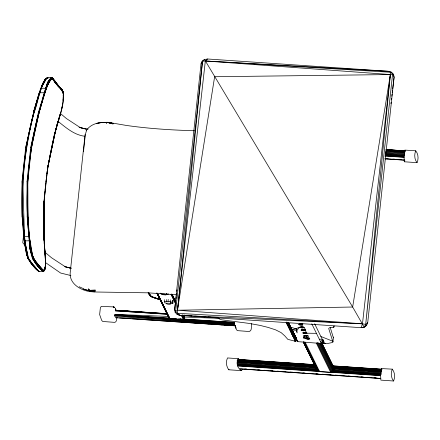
<?xml version="1.0" encoding="UTF-8"?>
<svg xmlns="http://www.w3.org/2000/svg" width="440" height="440" viewBox="0 0 440 440"><rect width="100%" height="100%" fill="white"/><g stroke="black" fill="none" stroke-linecap="round" stroke-linejoin="round"><path stroke-width="0.66" d="M55.182 131.885C58.179 119.422 63.789 107.102 63.421 94.078C64.312 93.352 60.06 86.262 62.981 91.493C65.269 105.545 57.954 119.014 55.187 132.407L47.696 167.569L44.038 201.636L43.989 236.704L45.562 263.494L44.963 269.203L44.385 270.617L43.071 271.442C35.492 273.136 32.577 263.538 28.419 259.177C26.405 254.788 26.488 249.722 25.427 245.053C19.421 200.838 22.765 155.573 34.155 112.475C38.319 101.184 39.419 88.116 46.783 78.205C43.219 80.465 42.207 85.465 40.491 89.089C41.624 87.885 45.062 87.962 46.206 89.04C28.738 138.919 23.073 192.577 30.008 244.981C29.843 255.398 34.749 265.204 43.071 271.442L44.385 270.617L45.073 268.763L45.639 263.774L43.989 236.704L44.066 199.733M47.24 167.745L47.696 167.569L55.116 132.303L60.72 112.53C46.255 158.889 40.529 207.895 45.282 256.289L45.337 259.281M44.028 240.246L43.967 201.531M61.886 90.09L62.86 91.267L63.421 94.078C62.238 87.681 55.319 84.216 52.839 78.254C50.941 76.951 48.147 77.374 46.227 78.392C42.724 82.418 41.278 87.786 39.474 92.703C26.62 132.776 20.4 174.867 22.16 216.953L22 181.869L22.792 181.693L24.519 236.544C26.098 247.511 25.619 260.288 35.272 267.861M39.012 271.387L37.779 270.699L34.529 267.113L30.971 262.895L28.716 259.369L25.619 245.058L24.777 244.888L23.716 236.676L29.343 236.632L32.417 254.634L32.071 255.464L31.57 255.618L30.135 244.954L27.874 217.003L27.489 216.805C25.685 173.421 32.335 129.971 46.145 88.853C47.938 85.228 48.554 80.305 52.239 78.045L52.982 78.502L52.894 79.299C55.462 84.172 59.994 87.621 62.854 92.219L62.981 91.493L62.04 89.766L56.227 83.325L62.172 90.008L62.31 91.229M44.038 201.636L44.061 240.218M45.441 264.836L45.413 266.882L44.6 269.445M29.056 236.555L27.78 216.904L27.709 181.918L31.372 147.851L30.982 147.653C35.392 125.604 40.425 103.015 48.785 82.269L47.878 81.928L46.679 84.925L38.396 112.464L30.685 147.609L27.027 181.681L27.192 216.761L29.931 249.007L30.855 252.582L31.746 251.801M364.199 327.168L366.614 325.364L365.69 324.418L362.478 323.812L180.087 315.359L177.144 314.441L202.505 61.177L204.523 59.505L207.62 58.998L388.636 71.313L391.578 72.237L393.575 74.338L394.097 77.066L367.708 322.745L366.614 325.364L364.199 327.168L361.103 327.679L180.087 315.359L177.144 314.441L175.148 312.334L174.625 309.606L201.014 63.927L202.109 61.309L204.523 59.505L352.655 307.016L364.199 327.168L365.69 324.418L367.708 322.745M63.283 94.435L62.75 91.184L63.382 93.698L63.162 100.689M88.589 290.048L89.089 290.538L88.616 289.256L89.117 290.702L83.71 289.207L89.117 290.702M63.294 100.496C63.839 96.421 63.08 94.078 63.179 100.243L63.487 96.723L63.382 97.306M297.154 332.882L296.912 330.291L299.618 327.151L302.28 326.986L304.332 327.58L302.203 327.899L299.607 327.256L292.094 330.033L297.627 341.632L321.42 343.497L322.718 342.892L322.894 339.933M115.368 308.99L115.737 309.777M44.963 269.203L45.375 265.326M45.562 263.494L45.413 266.882L44.748 269.385L44.875 268.296M305.712 330.396L303.584 330.709L300.988 330.072L303.116 329.752L305.712 330.396L304.332 327.58M307.087 333.207C301.461 334.587 300.839 330.974 307.087 333.207L316.443 333.339M322.718 342.892L324.308 343.536L328.35 343.354L332.079 342.568L332.926 341.979L328.691 328.422L329.615 327.701L333.8 327.322L334.125 325.991M333.377 337.777L330.22 327.432M184.415 318.17L184.299 319.341L184.58 316.943L184.327 319.291L182.204 314.991M48.873 82.885L50.116 80.751L49.907 79.811L49.429 79.646L47.878 81.928M391.578 72.237L390.841 72.287L390.357 74.558L365.69 324.418L392.574 74.107L390.841 72.287L388.636 71.313L205.326 60.984L202.109 61.309M184.58 316.905L184.327 319.291L182.248 315.029M23.282 237.804L22.77 242.566A4.945 4.604 -42.8 0 0 24.321 244.376M44.209 198.369L44.506 195.641M44.649 194.282L44.946 191.554M45.089 190.19L45.381 187.468M45.529 186.104L45.821 183.376M45.969 182.017L46.261 179.289M46.409 177.925L46.701 175.203M46.844 173.839L47.141 171.111M47.284 169.752L54.731 132.583M85.08 134.53L70.147 273.251C69.636 283.75 80.371 290.059 89.518 291.555L95.062 291.825M83.496 151.624L85.333 134.503L86.46 130.691M166.518 303.193L164.901 302.885L164.335 301.73L164.549 299.728M166.188 294.652L164.208 293.986L161.849 294.118A2.052 0.512 6.1 0 0 162.085 294.608L165.869 294.965L166.315 293.469M166.194 294.773L166.32 293.596M164.335 301.73L166.221 301.593L166.436 299.591M166.221 301.593L168.025 301.422L168.239 299.42M170.968 303.567L172.854 303.43L172.288 302.269L170.132 301.857L170.346 299.855M170.352 303.595L168.201 303.149L166.359 303.325A2.052 0.512 6.1 0 0 166.601 303.815C167.398 304.216 171.149 304.827 170.352 303.595L170.544 301.829M170.577 303.727L170.764 301.956M170.704 303.98L170.891 302.088M172.288 302.269L172.502 300.267M172.507 302.847L172.722 300.845M172.854 303.43L173.14 300.757M175.148 312.334L175.621 311.482L202.505 61.177L201.014 63.927M299.761 324.962L298.238 324.335L300.905 324.17L302.945 324.868L299.761 324.962L299.893 323.763M300.278 325.034L300.405 323.829M300.823 325.083L300.955 323.879M300.674 327.69L300.806 326.491M301.361 325.105L301.488 323.906M301.142 327.778L301.274 326.574M301.84 325.105L301.966 323.901M301.329 330.297L301.461 329.098M301.659 327.85L301.785 326.645M301.653 330.407L301.78 329.208M302.252 325.077L302.379 323.873M302.203 327.899L302.335 326.695M302.577 325.028L302.709 323.824M302.055 330.506L302.187 329.307M302.736 327.921L302.868 326.722M302.522 330.594L302.649 329.389M303.221 327.921L303.347 326.716M303.034 330.66L303.166 329.461M303.584 330.709L303.71 329.511M303.435 333.322L303.562 332.118M304.09 335.929C303.38 334.812 307.62 335.418 308.209 336.05L307.995 338.217C306.603 339.097 304.75 338.564 303.375 337.904L303.589 335.736C304.2 334.708 309.683 335.605 307.769 336.336M303.902 333.41L304.029 332.206M304.117 330.737L304.249 329.533M304.596 330.732L304.728 329.533M304.414 333.476L304.546 332.277M303.375 337.904L304.233 337.469L304.464 335.33M305.008 330.709L305.14 329.505M304.552 335.324L304.233 337.469M304.964 333.526L305.091 332.327M305.498 333.553L305.624 332.349M305.976 333.548L306.108 332.349M306.537 337.612L306.768 335.473L304.32 337.458L306.636 337.629L307.995 338.217M306.636 337.629L306.867 335.495M306.719 338.173L309.837 338.943L307.175 339.108L307.302 337.909M307.72 339.158L307.852 337.959M308.253 339.18L308.385 337.981M308.737 339.18L308.864 337.981M309.144 339.152L309.276 337.953M322.295 345.054L322.591 342.326M322.41 344.877L322.867 339.939M333.8 327.322L333.927 326.117M332.926 341.979L333.438 337.079M116.721 317.713C116.496 319.226 116.782 322.179 114.576 322.366L102.734 321.464L101.673 320.37L99.638 314.567L100.37 307.752L101.255 306.372L113.24 306.889L114.829 307.533M184.558 316.987L184.299 319.341L184.575 316.965M251.724 323.593C250.745 325.787 252.532 330.809 249.216 331.524L237.375 330.627L236.313 329.527L235.07 325.27L235.972 328.185L235.296 326.172M175.808 300.075L174.625 309.606L175.621 311.482L177.441 310.239L205.326 60.984L207.62 58.998M393.575 74.338L392.574 74.107L390.357 74.558L362.478 323.812L361.103 327.679L363.523 327.184M390.929 103.681L391.089 102.317M391.413 99.583L391.578 98.219M391.82 96.173L392.068 94.127M392.227 92.763L392.552 90.03M392.716 88.666L394.097 77.066L392.574 74.107M175.972 298.711L176.226 296.67M176.396 295.306L176.649 293.266M176.902 291.22L177.067 289.856M404.553 160.43L404.289 161.772L417.032 162.657C418.688 159.044 418.385 154.049 415.75 150.81L404.85 150.09L404.052 157.146L404.289 161.772M50.116 80.751L51.238 79.376L51.26 78.595L50.628 78.172L49.429 79.646L46.679 84.925L47.548 85.684M177.441 310.239L214.632 76.731L390.357 74.558L352.655 307.016L177.441 310.239L362.478 323.812L177.353 313.302L175.621 311.482M106.607 122.529L106.447 123.25L107.151 122.276L113.201 123.255M22.297 181.737L22.462 216.821L24.2 240.851L29.26 240.812C30.399 252.263 33.401 264.341 43.527 271.244L44.512 270.138L45.381 266.255M51.238 79.376L52.179 78.854L52.09 77.797L50.628 78.172L46.679 84.925L49.429 79.646M62.629 104.214L61.831 108.405M114.648 315.596L114.521 315.981L114.609 315.562M31.372 147.851L39.078 112.706L44.875 92.945L44.215 92.642L39.166 92.868L33.363 112.75L39.474 92.703M31.273 147.757L39.078 112.706L38.396 112.464M34.155 112.475L33.66 112.525L25.658 147.802L22 181.869M46.227 78.392L47.8 77.644C44.572 78.996 43.483 82.946 41.838 85.729L45.936 78.639L47.8 77.644L48.169 78.205M42.136 270.952L42.785 270.507L42.856 269.709C38.946 265.111 33.875 260.733 32.417 254.634M50.628 78.172L51.634 77.611L52.718 78.166L58.553 85.987L58.597 87.021L52.998 78.848L52.267 78.403L51.26 78.595L49.907 79.811L48.444 82.011M58.553 85.987L54.896 81.785L55.473 82.209L55.385 82.995L52.998 78.848L52.668 79.162L52.179 78.854M62.073 90.783L62.183 90.349C57.888 86.862 56.05 80.701 51.634 77.611L52.393 78.067M27.027 181.681L27.709 181.918C28.199 206.338 26.582 231.308 32.285 255.266C33.902 261.36 38.621 266.062 42.471 270.848L43.401 271.337L38.638 267.168L32.269 257.95L31.086 248.452M42.603 270.76L36.179 262.361L33.677 258.22L33.594 259.001L32.912 259.43L35.761 263.043L36.168 261.921L43.527 271.244L44.556 269.863M43.164 82.934L44.886 79.954L46.398 78.304M56.98 124.647L57.541 122.661M58.289 120.016L58.85 118.03M33.363 112.75L40.524 88.897M38.693 112.503C43.477 101.701 43.126 86.928 52.267 78.403L52.894 79.299M44.424 80.8L45.936 78.639L47.234 77.836M44.457 269.902L43.835 270.919M321.701 343.178L322.724 339.983M242.385 369.336L241.489 370.634L228.767 369.787C226.132 366.553 225.83 361.559 227.486 357.94L238.403 358.705L239.503 359.821M44.506 92.692L46.145 88.853M52.839 78.254L52.982 78.502L52.09 77.797L49.907 79.811L45.612 88.561L47.306 85.107M45.452 264.154L45.639 263.774M41.899 85.454L42.29 85.08C43.225 84.909 46.536 79.107 44.886 79.954M45.892 88.644L50.16 80.35M42.29 85.08L45.375 79.717L46.783 78.205L45.194 79.772M47.185 85.041L48.785 82.269M37.779 270.699L37.653 269.918M229.064 369.485L228.767 369.787M30.465 244.739L29.48 245.025L30.855 252.582L29.48 245.025M45.579 79.679C39.177 89.502 37.829 101.629 33.963 112.486C23.227 152.84 19.718 195.03 24.519 236.544M46.679 84.925L50.089 80.036L51.304 78.936M48.285 81.961L51.095 78.347L52.239 78.045M381.398 368.434L380.606 375.491L380.842 380.116L393.58 381.002C395.236 377.388 394.933 372.394 392.299 369.155L381.425 368.577M43.263 82.588L45.375 79.717M324.132 343.211L325.644 343.53L323.461 342.903L324.214 341.88M86.18 130.735C91.746 121.957 103.978 121.303 113.174 123.36M44.55 80.394L45.711 78.986M150.678 295.812L152.515 297.05L160.622 299.866L150.535 296.17L150.678 295.812L148.923 292.881M27.616 181.825C27.687 205.249 27.049 228.993 31.713 252.082C32.582 259.468 38.11 264.924 42.873 270.155L43.126 269.858L43.775 270.633L44.385 270.617L43.703 270.99L42.785 270.507L36.091 262.707M297.627 341.632L297.935 341.297M31.037 248.65L29.931 249.007M320.276 342.04L322.933 339.345L319.402 339.185M106.486 123.002L107.179 122.293L113.113 123.932L107.157 122.38M218.614 318.087L219.83 319.226L221.815 319.847L249.249 323.422L260.2 325.43L268.081 327.404L275.523 329.824L281.132 332.624L284.708 335.814L287.843 339.372L294.652 341.066L295.532 341.165L296.362 340.698L297.484 340.923L296.94 340.714L287.238 322.195M43.742 270.177L44.462 269.693M286.402 322.536L289.894 329.962L295.834 340.89L294.652 341.066M60.797 112.607L55.187 132.407L47.696 167.569M33.66 112.525L25.663 147.901L26.45 147.626M22.765 216.788L22.16 216.953L23.722 236.753M183.931 319.666L182.001 315.271M415.75 150.81C414.095 154.429 414.392 159.423 417.032 162.657M95.112 291.698L89.672 291.654L91.141 291.506M392.299 369.155C390.643 372.774 390.945 377.768 393.58 381.002M32.269 257.95L32.962 257.543L33.066 256.817L33.688 258.66L33.484 257.785M43.698 82.115L44.451 81.956M45.936 78.639L46.684 78.452M107.151 122.331L113.151 123.508L107.151 122.276L101.613 122.535L96.481 123.431L101.613 122.535M238.403 358.705L238.161 358.76C235.873 362.709 237.281 368.352 241.489 370.634M289.894 329.962L293.398 336.815L294.938 341.011L295.834 340.89L286.286 322.058M157.542 293.469L169.923 318.736L169.389 318.582L156.888 293.128M320.05 343.305L318.951 343.387L317.746 342.881M166.458 294.355L168.344 294.217L167.998 293.634M306.235 338.179L305.124 338.52L307.175 339.108M95.282 289.988L89.095 290.384L88.6 289.548L89.089 290.461L95.2 290.73M89.672 291.654L92.169 291.511M304.452 342.111L318.907 371.618L331.496 372.471L317.042 342.969M29.26 240.812L29.909 240.801L31.57 255.618M148.297 292.732L150.436 296.093L153.12 297.291M95.541 292L147.802 292.826L176.363 294.756M35.629 268.334L31.262 263.087L27.902 257.818L25.383 248.501L26.51 249.035M95.216 290.51L89.095 290.384L88.616 289.256M194.37 130.746C171.6 130.081 148.83 128.673 126.275 125.422L113.3 123.2M151.156 296.164L150.656 295.895L150.838 296.357L152.515 297.05M114.889 314.408L168.438 316.421M184.228 317.014L219.241 318.334M89.595 291.638L95.007 291.913M234.514 324.572L115.297 317.697L235.708 325.87M234.647 323.461L114.774 316.366L234.52 324.522M390.841 72.287L205.326 60.984L390.357 74.558M167.316 314.138L115.269 310.822L167.282 314.292M176.468 318.797L114.868 314.936L234.619 323.098L114.917 315.348L234.647 323.428M177.837 318.885L181.258 319.099M183.315 319.226L234.647 322.443L184.008 319.061M167.42 313.791L115.368 310.288L167.371 313.83M184.393 315.436L185.763 315.524M188.502 315.711L191.923 315.937M194.662 316.118L198.083 316.349M201.504 316.575L204.93 316.805M208.351 317.031L211.09 317.213M214.511 317.444L217.25 317.625M114.884 314.463L169.631 318.104M173.058 318.334L175.109 318.466M179.899 318.786L181.269 318.879M386.194 149.567L405.35 150.871M386.084 149.633L405.24 150.937M386.298 149.672L388.35 149.815M389.719 149.908L395.192 150.282M396.561 150.37L401.346 150.7M402.716 150.794L404.767 150.931M385.968 149.853L405.125 151.156M385.853 150.216L405.009 151.52M386.425 150.755L404.899 152.014M385.638 151.316L404.795 152.62M385.545 152.086L404.707 153.323M385.473 152.834L404.635 154.138M385.435 153.56L404.591 154.864M385.418 154.248L404.575 155.551M385.429 154.869L403.904 156.123M385.462 155.397L403.937 156.656M385.523 155.81L403.997 157.069M384.923 156.035L404.08 157.339M385.941 158.609L387.992 158.752M392.783 159.077L394.834 159.214M398.937 159.495L400.989 159.632M384.929 158.746L404.767 160.094M385.028 158.851L404.872 160.198M166.777 313.687L115.445 310.184L129.8 311.305M176.726 319.198L174.427 319.066L176.424 319.209M180.807 319.479L183.524 319.66L181.412 315.348M116.056 317.669L118.107 317.807M119.477 317.9L131.109 318.692M132.479 318.786L144.111 319.577M145.481 319.671L157.113 320.463M158.482 320.557L170.115 321.349M171.479 321.442L228.278 325.303M229.647 325.397L235.12 325.77L229.653 325.358M238.222 359.442L314.166 364.606M332.64 365.866L381.898 369.215M238.112 359.502L314.27 364.711M332.53 365.932L382.002 369.325M237.996 359.728L314.627 364.942M333.097 366.195L380.991 369.457M237.881 360.091L314.512 365.305M332.981 366.559L381.557 369.864M237.089 360.536L315.084 365.844M333.553 367.098L381.447 370.359M237.672 361.185L315.667 366.493M333.454 367.702L381.348 370.964M237.578 361.889L316.261 367.246M334.048 368.456L381.255 371.668M237.573 361.955L316.256 367.307M334.043 368.522L381.249 371.734M237.507 362.703L316.872 368.104M333.289 369.221L381.183 372.482M237.463 363.435L316.827 368.836M332.563 369.903L381.139 373.208M237.452 364.122L317.499 369.567M332.552 370.59L381.128 373.896M237.457 364.738L317.51 370.189M331.875 371.168L381.134 374.517M237.496 365.266L318.912 370.81M331.227 371.646L380.485 375.001M237.556 365.679L319.655 371.267M330.6 372.014L380.545 375.414M237.639 365.954L380.627 375.683M244.811 368.945L246.862 369.089M250.971 369.364L253.022 369.507M257.812 369.831L259.864 369.969M263.967 370.249L266.706 370.436M270.809 370.716L272.861 370.854M276.969 371.135L279.021 371.278M283.811 371.602L285.863 371.74M289.966 372.02L292.705 372.207M296.125 372.438L298.859 372.625M302.968 372.906L305.019 373.043M309.122 373.324L311.861 373.511M315.964 373.791L318.016 373.929M322.124 374.209L324.175 374.347M328.966 374.671L331.018 374.814M335.12 375.095L337.86 375.282M341.963 375.557L344.014 375.7M348.123 375.975L350.174 376.118M354.965 376.442L357.016 376.585M361.119 376.86L363.176 377.003M367.279 377.284L370.013 377.465M374.121 377.745L376.173 377.889M239.696 368.803L380.848 378.433M240.482 368.951L380.738 378.499M181.06 319.528L183.046 319.666M168.801 320.958L170.165 321.057M174.955 321.404L176.319 321.502M181.104 321.849L183.156 321.992M187.259 322.289L189.998 322.487M193.413 322.735L196.152 322.933M199.568 323.18L202.301 323.378M205.722 323.625L209.143 323.873M211.877 324.071L215.98 324.368M218.031 324.517L222.134 324.814M224.186 324.962L228.289 325.259M131.852 311.459L135.267 311.724M138.001 311.933L141.422 312.197M144.837 312.455L146.889 312.615M150.992 312.928L153.043 313.088M157.141 313.401L158.51 313.506M150.436 296.093L152.207 297.039L150.128 295.823L148.198 292.732M70.868 275.539L60.632 273.042L45.705 262.73M88.105 129.129L84.046 128.656L79.079 127.27L86.273 129.102L80.328 127.639L66.457 118.569L60.236 113.333M71.126 268.07L69.097 267.834L70.769 268.169M148.385 292.589L150.876 296.06M151.734 296.434L152.62 297.215L160.534 299.844M30.685 147.609L30.982 147.653M27.192 216.761L27.489 216.805M152.394 296.698L151.415 296.698M84.453 136.208C74.069 134.849 65.967 127.644 58.042 121.358M162.003 293.986L160.386 293.678L160.171 293.106M168.025 301.422L170.132 301.857M44.77 252.076L51.508 257.741L65.379 266.816L71.324 268.279M28.419 259.177L29.09 259.463L38.434 270.99L39.375 271.486M152.834 297.286L160.121 299.607M294.938 341.011L295.532 341.165M65.379 266.816L68.475 267.663L64.746 266.602M160.413 299.635L151.976 296.956M159.742 299.195L151.894 296.885M296.087 328.84L290.527 327.135L288.134 322.256L296.698 338.938L292.094 330.033L296.912 330.291L296.087 328.84L296.577 332.118M31.262 263.087L28.43 257.983L27.484 257.274L26.73 254.683L28.716 259.369M160.457 299.635L153.263 297.402M320.887 336.501L332.986 341.286M24.777 244.888L26.362 252.434L27.005 252.615L25.619 245.058M79.195 286.754L83.875 288.86M148.759 293.106L151.19 296.527M32.395 254.991L33.215 258.825L38.638 267.168L39.303 266.734L39.38 265.947M157.163 293.375L169.835 318.764L157.295 293.222M28.226 258.759C23.612 245.487 24.057 230.67 22.462 216.821M151.201 296.428L151.778 296.698M42.873 270.155L43.775 270.633L42.856 269.709M34.529 267.113L38.434 270.99C34.117 266.888 29.783 262.389 27.39 256.867L30.668 262.416L35.613 267.889M177.353 313.302L180.087 315.359M26.961 255.316L27.726 255.651L26.29 249.035M150.249 295.62L148.308 292.798M35.415 267.872L33.847 266.002M37.483 270.221L36.492 268.829M52.619 78.122L52.982 78.502M58.438 85.904L62.04 89.766M62.172 90.008L55.336 81.961M148.538 293.084L150.232 295.906L148.143 292.627M55.49 82.55L58.702 86.576M149.985 295.62L149.771 295.35L150.128 295.823M88.589 289.812L89.089 290.461M30.569 261.976L28.023 258.274M52.751 78.601L54.538 81.252M38.401 270.699L38.715 271.189L38.044 270.842M292.826 336.055L295.834 340.89L290.527 330.952M33.401 259.243L35.761 263.043M148.472 293.04L150.232 295.906M305.338 330.66L306.746 332.981M52.718 78.166L54.588 81.268M286.138 322.245L295.834 340.89L290.989 331.903M293.387 336.798L295.834 340.89L291.467 332.877L295.834 340.89L293.046 336.094M148.572 292.627L150.507 296.016M294.058 334.345L296.643 338.982M294.03 334.29L296.632 338.959L292.589 331.348M291.945 333.856L295.834 340.89L291.489 332.915M291.984 333.933L295.834 340.89M286.809 322.586L296.362 340.698L287.133 322.427M292.132 330.116L296.714 338.943M288.239 322.465L295.433 336.435M288.178 322.559L297.176 340.307M287.656 322.394L296.94 340.714L287.964 322.476M288.651 322.911L292.364 330.264M293.909 333.327L295.46 336.397M286.413 322.586L287.606 324.995M171.886 294.102L175.83 302.093M175.725 302.236L171.771 294.239L175.654 302.308M171.1 294.195L175.593 303.303M183.689 319.699L181.599 315.37M157.339 293.222L169.923 318.736M314.661 323.785L324.308 343.536M321.811 342.875L333.877 367.461M321.706 342.942L334.054 368.143M321.415 343.062L334.059 368.88M321.404 343.129L334.054 368.94M311.768 323.796L321.42 343.497M320.942 343.233L333.889 369.661M320.32 343.272L333.57 370.315M319.572 343.216L333.118 370.876M318.709 343.057L332.558 371.333M317.757 342.777L332.211 372.279M316.283 343.002L330.737 372.504M305.195 342.249L319.649 371.75M303.793 341.825L318.247 371.333M303.474 342.045L317.675 370.915M303.369 342.117L316.921 369.776M303.347 342.117L316.597 369.16M286.182 322.212L289.509 328.988M184.041 314.969L184.646 316.201M184.041 315.073L184.641 316.305M171.859 294.162L175.786 302.187M171.529 294.355L175.764 303M171.182 294.168L175.648 303.286M171.149 294.393L175.676 303.639M156.822 292.969L169.389 318.582L157.102 293.337M172.128 294.333L175.703 301.637M157.053 293.409L169.279 318.428M171.655 294.311L175.846 302.968M157.316 293.414L169.56 318.687M171.446 294.366L175.923 303.633M115.269 308.264L115.88 309.606M28.43 257.983L27.357 255.574L25.779 248.958L25.427 245.053M62.183 90.349L62.854 92.219M26.109 252.131L26.053 251.851L26.802 255.041L26.362 252.434M30.514 248.952L31.218 252.516M42.785 270.507L42.862 270.897M31.713 252.082L33.264 259.331L33.215 258.825M45.012 268.356L45.073 268.763M323.02 339.933L323.461 342.903M63.14 95.348L63.305 96.602M25.113 245.02L25.421 248.699M44.226 242.242L44.544 246.29M44.655 247.643L45.353 256.416M44.22 242.968L44.451 246.373M44.644 249.095L44.924 253.181M322.955 339.922L323.081 342.815M43.78 234.784L43.797 236.841M89.133 290.235L88.644 288.937L89.133 290.235M113.691 306.972L113.19 306.916L113.971 307.01L113.691 306.972M114.576 307.334L114.208 307.18L114.576 307.334M184.25 319.468L182.122 315.161L184.25 319.468"/></g></svg>
